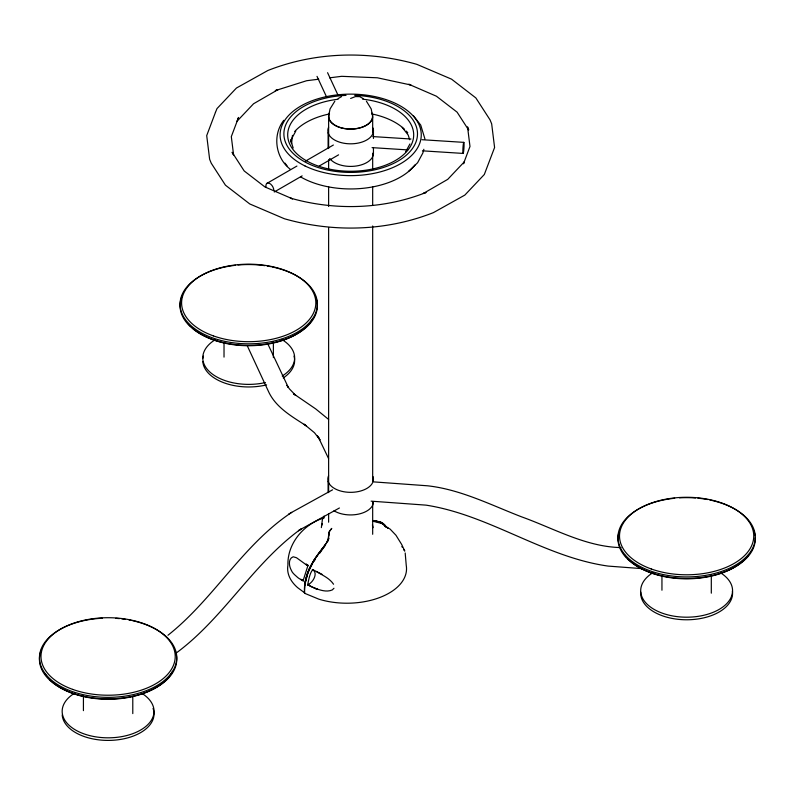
<?xml version="1.0" encoding="UTF-8"?>
<svg xmlns="http://www.w3.org/2000/svg" width="795" height="795" viewBox="0 0 795 795"><rect width="100%" height="100%" fill="white"/><g stroke="black" fill="none" stroke-linecap="round" stroke-linejoin="round"><path stroke-width="1.19" d="M329.1 534.846L329.418 531.974L329.11 534.131M304.545 592.335L305.012 582.387L307.456 573.334A48.455 27.974 -60 0 1 309.493 568.246L314.303 559.601L326.457 543.055L328.474 538.463L329.279 531.477L331.793 528.397M305.121 584.931L305.28 583.093A23.502 13.565 -60 0 1 305.737 580.27L307.128 575.202M292.451 135.379L291.586 143.597L290.572 139.791L293.186 148.039M321.359 527.602L322.412 519.443L324.062 516.114M329.031 532.193L328.077 539.706M313.786 587.932L317.811 589.423L307.645 584.852C308.708 579.982 309.762 572.867 312.833 569.627M305.28 583.093L307.844 573.106A48.455 27.974 -60 0 1 309.881 568.018L314.681 559.372L327.699 541.216A15.781 9.113 -60 0 0 327.957 540.65M303.074 580.807L307.814 565.921L296.505 557.742L293.206 556.778C287.929 558.567 288.992 566.239 291.278 570.174C292.411 573.304 295.323 575.252 297.628 577.438C299.099 578.879 306.641 582.665 300.838 579.326L303.461 580.946M321.657 525.575L322.233 523.756M423.844 149.281L422.841 153.018L417.584 162.756L408.431 171.501M307.476 574.159L307.844 573.106M328.683 538.871L328.464 539.487A15.781 9.113 -60 0 1 328.216 540.073M463.594 163.432L469.984 146.479L467.549 126.872L468.762 129.843M327.699 541.216L328.862 538.235M463.515 163.78L464.29 161.862L447.744 179.352L423.338 193.453L426.041 192.489C382.971 209.512 334.745 210.745 290.364 198.094L292.52 198.849L264.884 186.914L244.194 170.955L232.13 152.282L232.945 154.26M308.321 571.983L312.584 563.257M327.311 541.435L327.828 540.302M329.667 531.249L331.068 529.102M283.785 120.313C272.148 135.14 275.507 157.857 290.284 169.275M291.447 139.115L295.77 131.105M405.599 151.964L409.922 143.965M325.165 545.171L324.807 545.708C313.399 558.855 303.233 575.123 304.505 593.239L318.765 599.142A59.645 34.433 0 0 0 380.02 597.413A59.645 34.433 0 0 0 406.245 565.404L405.192 552.982M325.553 544.943L319.59 553.39M334.834 101.204L330.044 108.955L328.991 114.381A21.912 12.65 0 0 0 350.625 129.009A21.912 12.65 0 0 0 372.269 114.381L371.205 108.945L366.416 101.204M313.985 561.29L315.386 559.312M307.645 584.852C312.842 582.894 318.795 572.827 312.296 569.468M333.96 588.27L332.27 589.94C326.308 592.494 320.087 589.999 314.373 588.141M167.964 635.245C213.706 599.162 242.843 544.694 291.715 512.368L332.578 489.819M176.609 652.735C223.455 618.053 252.76 564.361 299.745 529.868L339.415 507.985M338.094 98.61L341.522 96.632M266.891 183.397L296.913 166.066M305.489 161.117L333.373 145.018M274.265 191.983L302.14 175.884M319.292 165.986L338.591 154.836M288.545 514.216L289.976 513.381M290.245 513.222L291.715 512.368M350.625 98.471L355.415 96.583L359.728 96.632L363.156 98.61M324.43 517.744C303.978 523.845 287.214 543.283 287.919 565.175A59.645 34.433 0 0 0 297.678 587.684L304.892 593.02M318.745 79.202L306.681 80.712L275.259 90.62L277.962 89.666L253.555 103.757L237.009 121.247L238.56 117.421L231.315 136.631L233.601 155.015M329.607 77.831L341.671 76.32L377.387 77.791L410.935 85.015L408.769 84.26L436.405 96.205L457.095 112.155L468.493 129.794M372.875 136.581L410.965 139.006M422.026 139.711L463.803 142.365M372.07 147.632L407.706 149.897M422.443 150.831L462.998 153.415M373.799 481.899L427.66 485.805C460.693 489.501 490.952 505.014 521.56 516.83C553.916 528.427 585.716 546.851 620.994 547.586M371.116 501.158L426.05 505.143C489.75 515.021 544.227 557.136 608.155 566.09L642.41 568.663M372.925 520.506L380.388 521.937L384.671 524.839A48.455 27.974 -60 0 1 385.913 526.399M372.537 520.725L380 522.156L384.283 525.058A48.455 27.974 -60 0 1 385.525 526.628M307.814 565.921L306.204 564.062L308.41 565.464M372.656 520.576L380.388 521.937L383.359 523.567L386.032 526.777L390.077 529.072L395.94 535.224L401.664 544.436L404.784 551.094L403.582 549.405M372.467 521.113L382.971 523.796L385.645 527.006M375.727 520.904L376.87 521.252M307.844 584.822L312.246 587.227M321.955 574.278L312.574 569.548M308.192 584.365L308.858 584.673M386.479 527.095L387.95 528.049L386.4 526.976M316.43 571.605C322.492 575.222 329.458 578.134 333.552 584.236M328.623 419.442L315.685 408.898L293.415 393.654L295.68 395.373L289.509 388.974L286.935 385.327L288.366 387.513L267.587 343.47M413.46 115.782L420.724 125.093L424.928 138.946M402.22 127.389L408.183 135.031L409.673 139.741M318.765 437.946L317.304 435.7L320.017 439.844L314.482 432.738L304.167 424.212L306.443 425.941C292.063 416.57 275.597 407.497 268.293 391.07L247.185 345.587M318.586 437.657L328.564 458.556M401.882 546.493L402.31 547.268M327.58 72.693L337.915 94.943M317.006 76.36L326.815 97.497M372.497 525.793L372.795 527.83L372.458 524.64M711.306 574.745L711.306 593.179M661.947 575.481L661.947 590.218M373.441 131.334L373.441 138.469M373.441 147.979L373.441 153.922A22.826 13.177 0 0 1 354.699 166.205A22.826 13.177 0 0 1 329.706 158.473M372.676 117.461L372.676 132.258M372.676 153.226L372.676 169.255M372.676 186.527L372.676 205.021M372.676 225.989L372.676 481.263M372.676 502.231L372.676 534.29M328.623 115.235L328.623 148.536M328.623 159.636L328.623 169.504M328.623 186.765L328.623 206.491M328.623 227.459L328.623 492.602M328.623 513.57L328.623 522.206M328.106 132.705L328.106 148.158M328.087 481.223L328.087 491.926M273.381 341.641L273.381 357.611M224.021 342.377L224.021 357.114M132.785 696.4L132.785 713.602M83.425 695.903L83.425 710.65M354.719 95.36A66.79 38.557 0 0 1 407.954 153.703A66.79 38.557 0 0 1 293.743 154.011A66.79 38.557 0 0 1 346.034 95.39M415.05 164.913A70.586 40.754 0 0 1 300.778 177.007M287.045 165.807A70.586 40.754 0 0 1 284.988 163.094M362.619 99.166A62.994 36.371 0 0 1 403.254 154.926A62.994 36.371 0 0 1 298.483 155.244A62.994 36.371 0 0 1 338.094 99.246M294.697 131.513A62.994 36.371 0 0 1 329.528 113.933M371.822 113.924A62.994 36.371 0 0 1 404.595 129.376M406.265 131.066A62.994 36.371 0 0 1 407.775 132.815M373.004 476.553A22.826 13.177 0 0 1 349.919 492.334A22.826 13.177 0 0 1 328.583 475.758M373.431 502.45A22.826 13.177 0 0 1 358.485 514.127A22.826 13.177 0 0 1 334.009 510.788M373.024 128.035A22.826 13.177 0 0 1 349.939 143.816A22.826 13.177 0 0 1 328.603 127.23M266.007 187.024A5.615 3.24 60 0 1 269.386 183.327A5.615 3.24 60 0 1 273.828 190.442M372.01 113.049A22.111 12.77 0 0 1 350.645 129.118A22.111 12.77 0 0 1 329.289 113.049M271.96 266.891A68.658 39.641 0 0 1 301.663 329.408A68.658 39.641 0 0 1 189.707 324.459A68.658 39.641 0 0 1 235.549 265.282M237.963 265.033A68.658 39.641 0 0 1 264.884 265.669M267.279 266.027A68.658 39.641 0 0 1 270.807 266.663M315.704 297.082A68.658 39.641 0 0 1 247.99 345.368A68.658 39.641 0 0 1 182.025 296.277M312.614 318.815A67.118 38.756 0 0 1 258.286 345.338A67.118 38.756 0 0 1 193.185 328.762M190.512 326.298A67.118 38.756 0 0 1 188.147 323.694M132.596 620.686A68.658 39.641 0 0 1 158.881 684.396A68.658 39.641 0 0 1 46.547 675.283A68.658 39.641 0 0 1 102.237 618.232M115.782 618.331A68.658 39.641 0 0 1 119.439 618.629M121.864 618.888A68.658 39.641 0 0 1 125.481 619.375M129.038 619.971A68.658 39.641 0 0 1 131.354 620.428M175.496 651.691A68.658 39.641 0 0 1 106.441 698.894A68.658 39.641 0 0 1 41.419 649.813M172.555 671.328A67.118 38.756 0 0 1 116.1 698.994A67.118 38.756 0 0 1 49.906 679.824M46.835 676.346A67.118 38.756 0 0 1 44.947 673.643M709.885 499.995A68.658 39.641 0 0 1 739.33 562.691A68.658 39.641 0 0 1 627.215 557.156A68.658 39.641 0 0 1 674.687 498.256M679.536 497.859A68.658 39.641 0 0 1 695.526 497.988M697.96 498.197A68.658 39.641 0 0 1 707.57 499.538M755.26 537.877A68.658 39.641 0 0 1 682.07 578.382A68.658 39.641 0 0 1 618.818 532.63M753.63 530.186A68.658 39.641 0 0 1 755.061 535.651M748.602 554.97A67.118 38.756 0 0 1 690.05 578.79A67.118 38.756 0 0 1 627.613 558.547M626.072 556.798A67.118 38.756 0 0 1 624.691 555.019M720.668 572.877A45.931 26.513 0 0 1 718.392 609.835A45.931 26.513 0 0 1 654.335 609.536A45.931 26.513 0 0 1 653.083 572.569M732.404 591.063A45.931 26.513 0 0 1 687.596 619.772A45.931 26.513 0 0 1 640.74 592.186M142.136 693.508A45.931 26.513 0 0 1 139.86 730.466A45.931 26.513 0 0 1 75.813 730.168A45.931 26.513 0 0 1 74.561 693.19M153.057 708.454A45.931 26.513 0 0 1 113.784 740.205A45.931 26.513 0 0 1 62.209 714.993M281.698 339.415A45.931 26.513 0 0 1 282.225 375.995M265.421 382.564A45.931 26.513 0 0 1 210.685 372.746A45.931 26.513 0 0 1 215.157 339.753M294.001 356.071A45.931 26.513 0 0 1 283.239 377.933M266.593 384.869A45.931 26.513 0 0 1 202.814 361.546M202.924 358.267A45.931 26.513 0 0 1 203.401 356.081M215.435 112.443L206.71 135.607L209.632 159.268L211.251 163.223L225.442 185.185L249.769 203.957L284.441 218.764C333.184 232.657 386.141 231.305 433.434 212.613L464.846 195.083L484.314 174.502L494.589 147.502L491.668 123.851L490.048 119.886L475.857 97.924L451.53 79.152L416.858 64.345C368.115 50.463 315.158 51.804 267.865 70.497L236.443 88.036L216.985 108.607L215.435 112.443M299.804 529.838L298.413 530.722L301.216 529.013L299.804 529.838M304.952 165.926A70.586 40.754 0 0 0 420.108 142.226A70.586 40.754 0 0 0 326.993 96.493A70.586 40.754 0 0 0 304.952 165.926M463.425 152.67A5.615 0.497 -86.4 0 0 464.002 142.991A5.615 0.497 -86.4 0 0 462.938 148.238A5.615 0.497 -86.4 0 0 463.425 152.67M213.328 335.868A67.118 38.756 0 0 0 315.794 304.147A67.118 38.756 0 0 0 216.985 268.78A67.118 38.756 0 0 0 213.328 335.868M72.733 689.404A67.118 38.756 0 0 0 175.188 657.684A67.118 38.756 0 0 0 76.38 622.316A67.118 38.756 0 0 0 72.733 689.404M651.254 568.972A67.118 38.756 0 0 0 753.72 537.251A67.118 38.756 0 0 0 654.911 501.884A67.118 38.756 0 0 0 651.254 568.972"/></g></svg>
